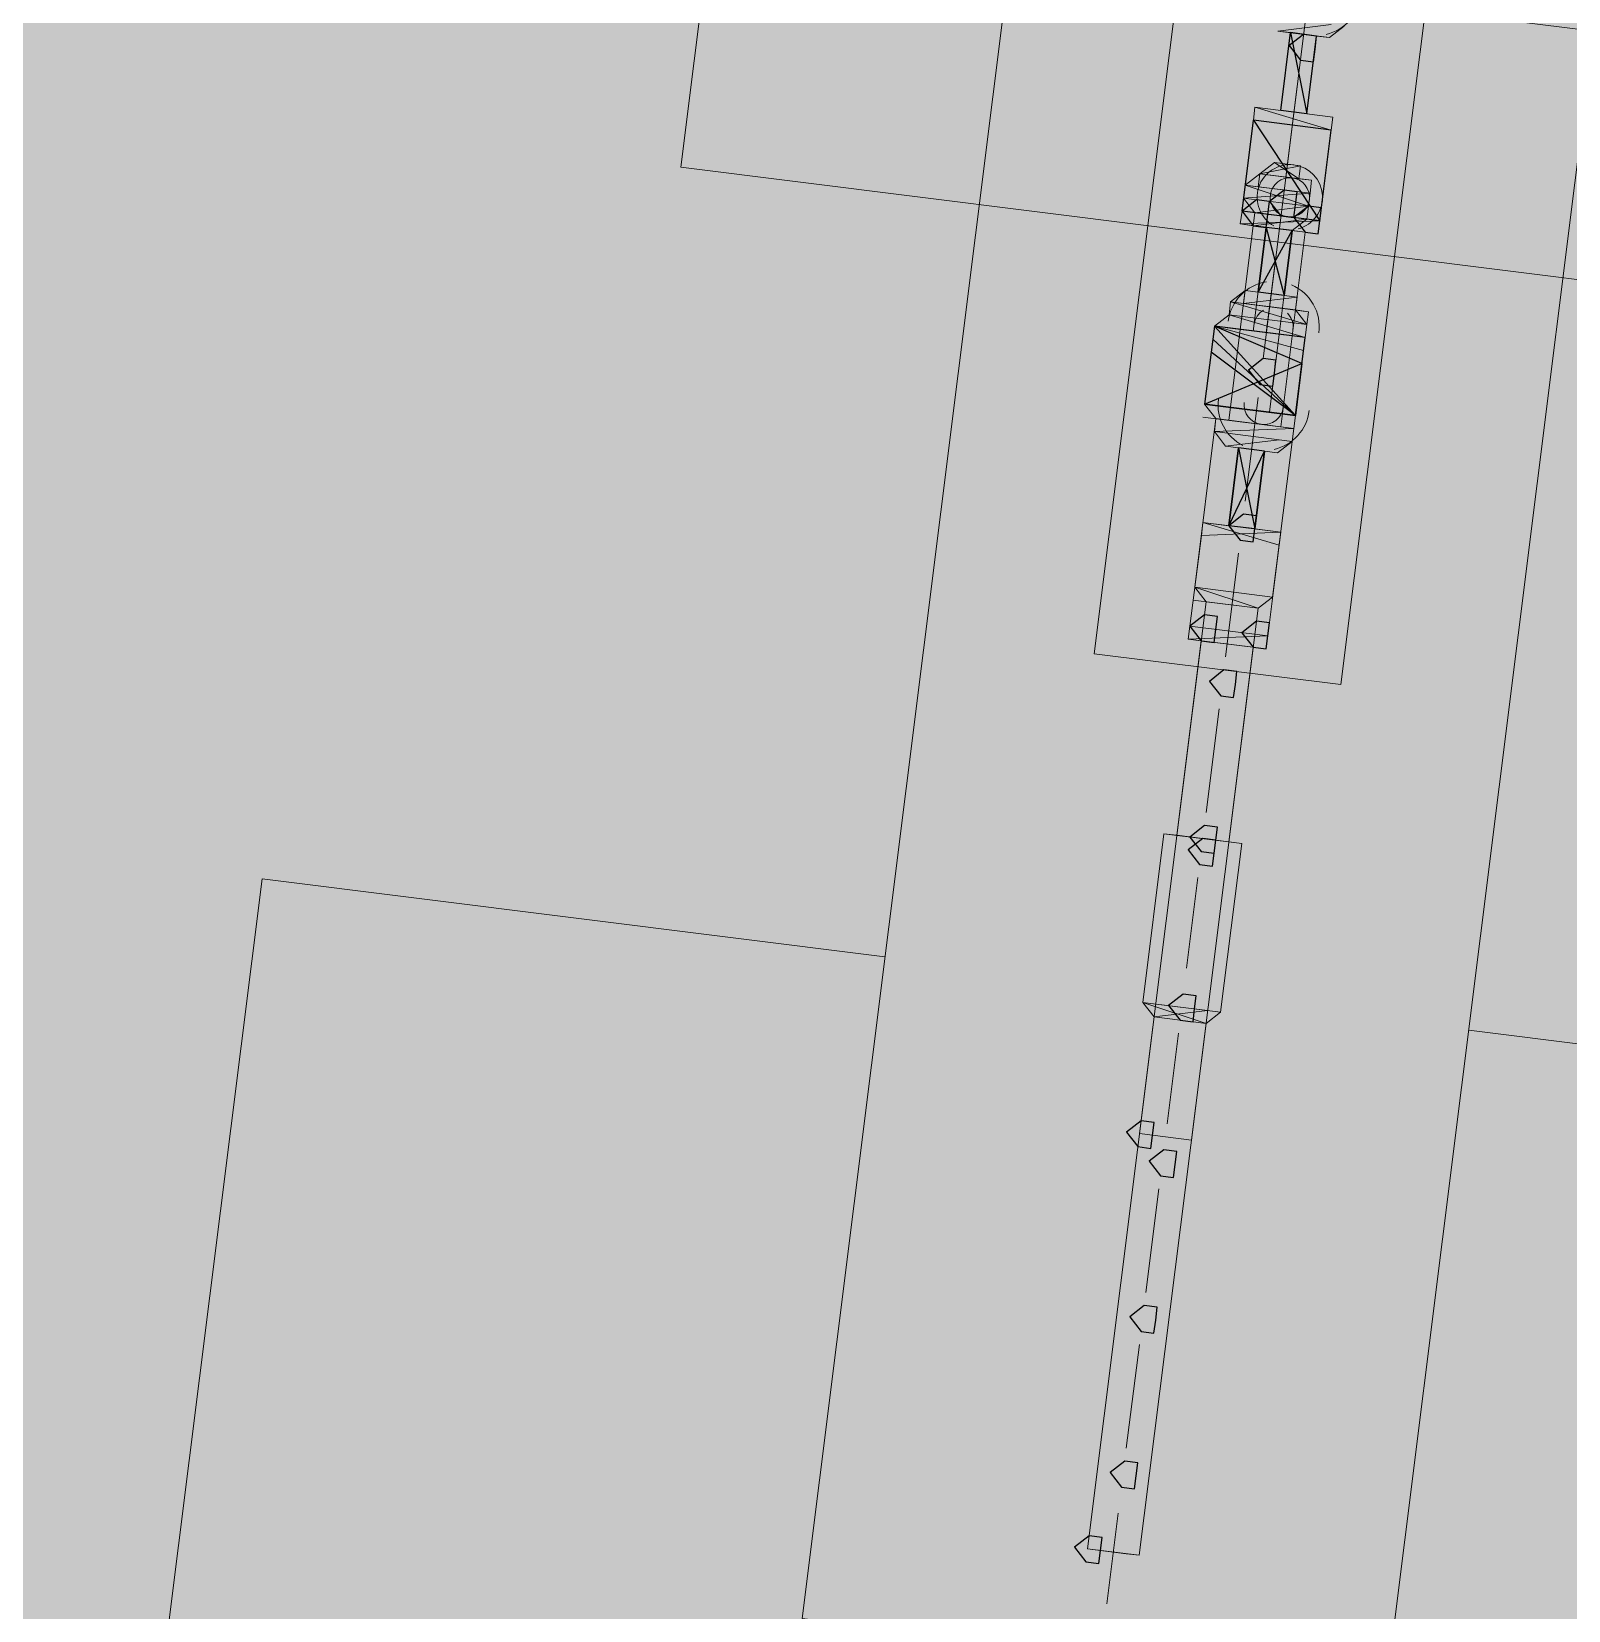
# Model space of a CAD drawing. Header units: metres. Extents: x -4 to 509425, y 7549 to 4732445.
# Drawn here: x 476005.801 to 476006.797, y 4719778.124 to 4719779.146 of the extents above; entities that cross this region are included whole.
import ezdxf

# ---------------------------------------------------------------- set-up
doc = ezdxf.new("R2010")
doc.units = ezdxf.units.M
doc.header["$LTSCALE"] = 0.01
doc.header["$MEASUREMENT"] = 0
doc.layers.get('0').update_dxf_attribs({"lineweight": 0})
doc.layers.add('_SUBESTACIÓN', color=1, linetype='Continuous')
doc.layers.add('SUBESTACION LA VID', color=253, linetype='Continuous')

# ---------------------------------------------------------------- blocks, each defined once
blk = doc.blocks.new('A$Cfff6051d')
at = {"layer": 'SUBESTACION LA VID', "transparency": 33554687}
h = blk.add_hatch(color=256, dxfattribs=at)
h.dxf.hatch_style = 2
h.paths.add_polyline_path([(476006.6325, 4719779.135), (476006.6335, 4719779.1434), (476006.6251, 4719779.1445), (476006.6157, 4719779.1372), (476006.623, 4719779.1277), (476006.6314, 4719779.1266)])
h = blk.add_hatch(color=256, dxfattribs=at)
h.dxf.hatch_style = 2
h.paths.add_polyline_path([(476006.6325, 4719779.135), (476006.6335, 4719779.1434), (476006.6251, 4719779.1445), (476006.6157, 4719779.1372), (476006.623, 4719779.1277), (476006.6314, 4719779.1266)])
h = blk.add_hatch(color=256, dxfattribs=at)
h.dxf.hatch_style = 2
h.paths.add_polyline_path([(476006.6325, 4719779.135), (476006.6335, 4719779.1434), (476006.6251, 4719779.1445), (476006.6157, 4719779.1372), (476006.623, 4719779.1277), (476006.6314, 4719779.1266)])
h = blk.add_hatch(color=256, dxfattribs=at)
h.dxf.hatch_style = 2
h.paths.add_polyline_path([(476006.602, 4719779.0279), (476006.603, 4719779.0363), (476006.5946, 4719779.0374), (476006.5852, 4719779.0301), (476006.5925, 4719779.0206), (476006.6009, 4719779.0195)])
h = blk.add_hatch(color=256, dxfattribs=at)
h.dxf.hatch_style = 2
h.paths.add_polyline_path([(476006.6198, 4719779.0342), (476006.6209, 4719779.0426), (476006.6125, 4719779.0437), (476006.603, 4719779.0363), (476006.6104, 4719779.0269), (476006.6188, 4719779.0258)])
h = blk.add_hatch(color=256, dxfattribs=at)
h.dxf.hatch_style = 2
h.paths.add_polyline_path([(476006.6198, 4719779.0342), (476006.6209, 4719779.0426), (476006.6125, 4719779.0437), (476006.603, 4719779.0363), (476006.6104, 4719779.0269), (476006.6188, 4719779.0258)])
h = blk.add_hatch(color=256, dxfattribs=at)
h.dxf.hatch_style = 2
h.paths.add_polyline_path([(476006.6198, 4719779.0342), (476006.6209, 4719779.0426), (476006.6125, 4719779.0437), (476006.603, 4719779.0363), (476006.6104, 4719779.0269), (476006.6188, 4719779.0258)])
h = blk.add_hatch(color=256, dxfattribs=at)
h.dxf.hatch_style = 2
h.paths.add_polyline_path([(476006.6356, 4719779.0237), (476006.6366, 4719779.0321), (476006.6282, 4719779.0332), (476006.6188, 4719779.0258), (476006.6261, 4719779.0164), (476006.6345, 4719779.0153)])
h = blk.add_hatch(color=256, dxfattribs=at)
h.dxf.hatch_style = 2
h.paths.add_polyline_path([(476006.6062, 4719778.925), (476006.6072, 4719778.9334), (476006.5988, 4719778.9345), (476006.5894, 4719778.9271), (476006.5967, 4719778.9177), (476006.6051, 4719778.9166)])
h = blk.add_hatch(color=256, dxfattribs=at)
h.dxf.hatch_style = 2
h.paths.add_polyline_path([(476006.5935, 4719778.8242), (476006.5946, 4719778.8326), (476006.5862, 4719778.8337), (476006.5767, 4719778.8263), (476006.5841, 4719778.8169), (476006.5925, 4719778.8158)])
h = blk.add_hatch(color=256, dxfattribs=at)
h.dxf.hatch_style = 2
h.paths.add_polyline_path([(476006.5683, 4719778.7591), (476006.5693, 4719778.7675), (476006.5609, 4719778.7686), (476006.5515, 4719778.7612), (476006.5588, 4719778.7518), (476006.5672, 4719778.7507)])
h = blk.add_hatch(color=256, dxfattribs=at)
h.dxf.hatch_style = 2
h.paths.add_polyline_path([(476006.5683, 4719778.7591), (476006.5693, 4719778.7675), (476006.5609, 4719778.7686), (476006.5515, 4719778.7612), (476006.5588, 4719778.7518), (476006.5672, 4719778.7507)])
h = blk.add_hatch(color=256, dxfattribs=at)
h.dxf.hatch_style = 2
h.paths.add_polyline_path([(476006.6019, 4719778.7549), (476006.6029, 4719778.7633), (476006.5945, 4719778.7644), (476006.5851, 4719778.757), (476006.5924, 4719778.7476), (476006.6008, 4719778.7465)])
h = blk.add_hatch(color=256, dxfattribs=at)
h.dxf.hatch_style = 2
h.paths.add_polyline_path([(476006.6019, 4719778.7549), (476006.6029, 4719778.7633), (476006.5945, 4719778.7644), (476006.5851, 4719778.757), (476006.5924, 4719778.7476), (476006.6008, 4719778.7465)])
h = blk.add_hatch(color=256, dxfattribs=at)
h.dxf.hatch_style = 2
h.paths.add_polyline_path([(476006.5809, 4719778.7234), (476006.5819, 4719778.7318), (476006.5735, 4719778.7329), (476006.5641, 4719778.7255), (476006.5714, 4719778.7161), (476006.5798, 4719778.715)])
h = blk.add_hatch(color=256, dxfattribs=at)
h.dxf.hatch_style = 2
h.paths.add_polyline_path([(476006.5682, 4719778.6226), (476006.5693, 4719778.631), (476006.5609, 4719778.6321), (476006.5514, 4719778.6247), (476006.5588, 4719778.6153), (476006.5672, 4719778.6142)])
h = blk.add_hatch(color=256, dxfattribs=at)
h.dxf.hatch_style = 2
h.paths.add_polyline_path([(476006.5672, 4719778.6142), (476006.5682, 4719778.6226), (476006.5598, 4719778.6237), (476006.5504, 4719778.6163), (476006.5577, 4719778.6069), (476006.5661, 4719778.6058)])
h = blk.add_hatch(color=256, dxfattribs=at)
h.dxf.hatch_style = 2
h.paths.add_polyline_path([(476006.5545, 4719778.5134), (476006.5556, 4719778.5218), (476006.5472, 4719778.5229), (476006.5377, 4719778.5155), (476006.5451, 4719778.5061), (476006.5535, 4719778.505)])
h = blk.add_hatch(color=256, dxfattribs=at)
h.dxf.hatch_style = 2
h.paths.add_polyline_path([(476006.5272, 4719778.4315), (476006.5283, 4719778.4399), (476006.5199, 4719778.441), (476006.5104, 4719778.4336), (476006.5178, 4719778.4242), (476006.5262, 4719778.4231)])
h = blk.add_hatch(color=256, dxfattribs=at)
h.dxf.hatch_style = 2
h.paths.add_polyline_path([(476006.5419, 4719778.4126), (476006.543, 4719778.421), (476006.5346, 4719778.4221), (476006.5251, 4719778.4147), (476006.5325, 4719778.4053), (476006.5409, 4719778.4042)])
h = blk.add_hatch(color=256, dxfattribs=at)
h.dxf.hatch_style = 2
h.paths.add_polyline_path([(476006.5293, 4719778.3118), (476006.5303, 4719778.3202), (476006.5219, 4719778.3213), (476006.5125, 4719778.3139), (476006.5198, 4719778.3045), (476006.5282, 4719778.3034)])
h = blk.add_hatch(color=256, dxfattribs=at)
h.dxf.hatch_style = 2
h.paths.add_polyline_path([(476006.5166, 4719778.211), (476006.5177, 4719778.2194), (476006.5093, 4719778.2205), (476006.4998, 4719778.2131), (476006.5072, 4719778.2037), (476006.5156, 4719778.2026)])
h = blk.add_hatch(color=256, dxfattribs=at)
h.dxf.hatch_style = 2
h.paths.add_polyline_path([(476006.4935, 4719778.1627), (476006.4946, 4719778.1711), (476006.4862, 4719778.1722), (476006.4767, 4719778.1648), (476006.4841, 4719778.1554), (476006.4925, 4719778.1543)])
h = blk.add_hatch(color=256, dxfattribs=at)
h.dxf.hatch_style = 2
h.paths.add_polyline_path([(476006.4935, 4719778.1627), (476006.4946, 4719778.1711), (476006.4862, 4719778.1722), (476006.4767, 4719778.1648), (476006.4841, 4719778.1554), (476006.4925, 4719778.1543)])
at = {"layer": 'SUBESTACION LA VID', "lineweight": 15}
for p, q in [((476006.6083, 4719779.0101), (476006.7663, 4719780.2701)), ((476006.6167, 4719779.1456), (476006.6104, 4719779.0952)), ((476006.6335, 4719779.1434), (476006.6272, 4719779.093)), ((476006.6209, 4719779.1109), (476006.6135, 4719779.0521)), ((476006.6209, 4719779.1109), (476006.6135, 4719779.0521)), ((476006.6209, 4719779.1109), (476006.6135, 4719779.0521)), ((476006.5926, 4719779.0889), (476006.5852, 4719779.0301)), ((476006.601, 4719779.0878), (476006.601, 4719779.0878)), ((476006.602, 4719779.0962), (476006.6356, 4719779.092)), ((476006.6346, 4719779.0836), (476006.6346, 4719779.0836)), ((476006.643, 4719779.0825), (476006.6356, 4719779.0237)), ((476006.5925, 4719779.0206), (476006.5767, 4719778.8946)), ((476006.5925, 4719779.0206), (476006.6261, 4719779.0164)), ((476006.6009, 4719779.0195), (476006.5925, 4719778.9523)), ((476006.6009, 4719779.0195), (476006.5925, 4719778.9523)), ((476006.6177, 4719779.0174), (476006.6093, 4719778.9502)), ((476006.6177, 4719779.0174), (476006.6093, 4719778.9502)), ((476006.6261, 4719779.0164), (476006.6103, 4719778.8904)), ((476006.6083, 4719779.0101), (476006.5988, 4719778.9345)), ((476006.6083, 4719779.0101), (476006.5988, 4719778.9345)), ((476006.6083, 4719779.0101), (476006.6009, 4719778.9513)), ((476006.5673, 4719778.9555), (476006.561, 4719778.9051)), ((476006.5673, 4719778.9555), (476006.561, 4719778.9051)), ((476006.5841, 4719778.9534), (476006.5778, 4719778.903)), ((476006.5841, 4719778.9534), (476006.5778, 4719778.903)), ((476006.6009, 4719778.9513), (476006.6009, 4719778.9513)), ((476006.6009, 4719778.9513), (476006.6009, 4719778.9513)), ((476006.6093, 4719778.9502), (476006.603, 4719778.8998)), ((476006.6093, 4719778.9502), (476006.603, 4719778.8998)), ((476006.6261, 4719778.9481), (476006.6198, 4719778.8977)), ((476006.6261, 4719778.9481), (476006.6198, 4719778.8977)), ((476006.5956, 4719778.9093), (476006.5872, 4719778.8421)), ((476006.6187, 4719778.8893), (476006.605, 4719778.7801)), ((476006.583, 4719778.8767), (476006.5767, 4719778.8263)), ((476006.583, 4719778.8767), (476006.5767, 4719778.8263)), ((476006.5998, 4719778.8746), (476006.5935, 4719778.8242)), ((476006.5998, 4719778.8746), (476006.5935, 4719778.8242)), ((476006.5683, 4719778.8274), (476006.6019, 4719778.8232)), ((476006.6019, 4719778.8232), (476006.5683, 4719778.8274)), ((476006.5589, 4719778.82), (476006.5515, 4719778.7612)), ((476006.5589, 4719778.82), (476006.5515, 4719778.7612)), ((476006.5673, 4719778.819), (476006.5673, 4719778.819)), ((476006.5673, 4719778.819), (476006.5673, 4719778.819)), ((476006.6009, 4719778.8148), (476006.6009, 4719778.8148)), ((476006.6009, 4719778.8148), (476006.6009, 4719778.8148)), ((476006.6093, 4719778.8137), (476006.6019, 4719778.7549)), ((476006.6093, 4719778.8137), (476006.6019, 4719778.7549)), ((476006.583, 4719778.8085), (476006.5746, 4719778.7413)), ((476006.5546, 4719778.7864), (476006.605, 4719778.7801)), ((476006.562, 4719778.777), (476006.5188, 4719778.4326)), ((476006.5956, 4719778.7728), (476006.5524, 4719778.4284)), ((476006.5588, 4719778.7518), (476006.543, 4719778.6258)), ((476006.5588, 4719778.7518), (476006.543, 4719778.6258)), ((476006.5588, 4719778.7518), (476006.5924, 4719778.7476)), ((476006.5924, 4719778.7476), (476006.5588, 4719778.7518)), ((476006.5924, 4719778.7476), (476006.5766, 4719778.6216)), ((476006.5924, 4719778.7476), (476006.5766, 4719778.6216)), ((476006.5704, 4719778.7077), (476006.5619, 4719778.6405)), ((476006.5346, 4719778.6268), (476006.5209, 4719778.5176)), ((476006.585, 4719778.6205), (476006.5713, 4719778.5113)), ((476006.5567, 4719778.5985), (476006.5493, 4719778.5397)), ((476006.5209, 4719778.5176), (476006.5713, 4719778.5113)), ((476006.5713, 4719778.5113), (476006.5209, 4719778.5176)), ((476006.5283, 4719778.5082), (476006.4851, 4719778.1638)), ((476006.5283, 4719778.5082), (476006.4851, 4719778.1638)), ((476006.5619, 4719778.504), (476006.5187, 4719778.1596)), ((476006.5619, 4719778.504), (476006.5187, 4719778.1596)), ((476006.544, 4719778.4977), (476006.5367, 4719778.4389)), ((476006.5314, 4719778.3969), (476006.523, 4719778.3297)), ((476006.5188, 4719778.2961), (476006.5103, 4719778.2289)), ((476006.5051, 4719778.1869), (476006.4977, 4719778.1281))]:
    blk.add_line(p, q, dxfattribs=at)
at = {"layer": 'SUBESTACION LA VID', "lineweight": 0}
for p, q in [((476006.5957, 4719779.0458), (476006.6293, 4719779.0416)), ((476006.624, 4719778.9313), (476006.5673, 4719778.9555)), ((476006.6187, 4719778.8893), (476006.5683, 4719778.8957)), ((476006.6103, 4719778.8904), (476006.5767, 4719778.8946)), ((476006.6093, 4719778.882), (476006.5746, 4719778.8778)), ((476006.585, 4719778.6205), (476006.5346, 4719778.6268)), ((476006.5346, 4719778.6268), (476006.585, 4719778.6205)), ((476006.5766, 4719778.6216), (476006.543, 4719778.6258)), ((476006.543, 4719778.6258), (476006.5766, 4719778.6216)), ((476006.5713, 4719778.5113), (476006.5209, 4719778.5176)), ((476006.5629, 4719778.5124), (476006.5283, 4719778.5082))]:
    blk.add_line(p, q, dxfattribs=at)
at = {"layer": 'SUBESTACION LA VID', "lineweight": 15}
for points in [[(476007.0821, 4719779.7271), (476006.9863, 4719778.9627), (476006.2219, 4719779.0585), (476006.3177, 4719779.823), (476007.0821, 4719779.7271)], [(476007.0821, 4719779.7271), (476006.9863, 4719778.9627), (476006.2219, 4719779.0585), (476006.3177, 4719779.823), (476007.0821, 4719779.7271)], [(476006.5524, 4719778.4284), (476006.5188, 4719778.4326), (476006.562, 4719778.777), (476006.5546, 4719778.7864), (476006.5683, 4719778.8957), (476006.5767, 4719778.8946), (476006.5925, 4719779.0206), (476006.5841, 4719779.0217), (476006.5852, 4719779.0301), (476006.5926, 4719779.0889), (476006.5936, 4719779.0973), (476006.602, 4719779.0962), (476006.6104, 4719779.0952), (476006.6167, 4719779.1456), (476006.6083, 4719779.1466)], [(476006.6514, 4719779.1497), (476006.6419, 4719779.1424), (476006.6335, 4719779.1434), (476006.6272, 4719779.093), (476006.6356, 4719779.092), (476006.644, 4719779.0909), (476006.643, 4719779.0825), (476006.6356, 4719779.0237), (476006.6345, 4719779.0153), (476006.6261, 4719779.0164), (476006.6103, 4719778.8904), (476006.6187, 4719778.8893), (476006.605, 4719778.7801), (476006.5956, 4719778.7728), (476006.5524, 4719778.4284)], [(476006.7176, 4719779.2694), (476006.6491, 4719778.7234), (476006.4895, 4719778.7434), (476006.558, 4719779.2894)], [(476006.7039, 4719779.1602), (476006.8131, 4719779.1465), (476006.6783, 4719778.0713), (476006.3003, 4719778.1187), (476006.4351, 4719779.1939), (476006.5443, 4719779.1802)], [(476006.5187, 4719778.1596), (476006.4851, 4719778.1638), (476006.5283, 4719778.5082), (476006.5209, 4719778.5176), (476006.5346, 4719778.6268), (476006.543, 4719778.6258), (476006.5588, 4719778.7518), (476006.5504, 4719778.7528), (476006.5515, 4719778.7612), (476006.5589, 4719778.82), (476006.5599, 4719778.8284), (476006.5683, 4719778.8274), (476006.5767, 4719778.8263), (476006.583, 4719778.8767), (476006.5746, 4719778.8778), (476006.5673, 4719778.8873), (476006.5683, 4719778.8957), (476006.561, 4719778.9051), (476006.5673, 4719778.9555), (476006.5768, 4719778.9629), (476006.5778, 4719778.9713), (476006.5873, 4719778.9786), (476006.5957, 4719778.9775), (476006.6009, 4719779.0195), (476006.5925, 4719779.0206), (476006.5936, 4719779.029), (476006.5862, 4719779.0385), (476006.5873, 4719779.0469), (476006.5967, 4719779.0542), (476006.6062, 4719779.0615), (476006.6146, 4719779.0605), (476006.623, 4719779.0594), (476006.6219, 4719779.051), (476006.6303, 4719779.05), (476006.6293, 4719779.0416), (476006.6282, 4719779.0332), (476006.6272, 4719779.0248), (476006.6177, 4719779.0174), (476006.6125, 4719778.9754), (476006.6209, 4719778.9744), (476006.6198, 4719778.966), (476006.6282, 4719778.9649), (476006.6272, 4719778.9565), (476006.6261, 4719778.9481), (476006.6251, 4719778.9397), (476006.624, 4719778.9313), (476006.6198, 4719778.8977), (476006.6187, 4719778.8893), (476006.6177, 4719778.8809), (476006.6082, 4719778.8736), (476006.5998, 4719778.8746), (476006.5935, 4719778.8242), (476006.6019, 4719778.8232), (476006.6103, 4719778.8221), (476006.6093, 4719778.8137), (476006.6019, 4719778.7549), (476006.6008, 4719778.7465), (476006.5924, 4719778.7476), (476006.5766, 4719778.6216), (476006.585, 4719778.6205), (476006.5713, 4719778.5113), (476006.5619, 4719778.504), (476006.5187, 4719778.1596)], [(476006.4851, 4719778.1638), (476006.5187, 4719778.1596), (476006.5619, 4719778.504), (476006.5713, 4719778.5113), (476006.585, 4719778.6205), (476006.5766, 4719778.6216), (476006.5924, 4719778.7476), (476006.6008, 4719778.7465), (476006.6019, 4719778.7549), (476006.6093, 4719778.8137), (476006.6103, 4719778.8221), (476006.6019, 4719778.8232), (476006.5935, 4719778.8242), (476006.5998, 4719778.8746), (476006.6082, 4719778.8736), (476006.6177, 4719778.8809), (476006.6187, 4719778.8893), (476006.6198, 4719778.8977), (476006.6261, 4719778.9481), (476006.6272, 4719778.9565), (476006.6198, 4719778.966), (476006.6209, 4719778.9744), (476006.6125, 4719778.9754), (476006.6177, 4719779.0174), (476006.6272, 4719779.0248), (476006.6282, 4719779.0332), (476006.6293, 4719779.0416), (476006.6303, 4719779.05), (476006.6219, 4719779.051), (476006.623, 4719779.0594), (476006.6146, 4719779.0605), (476006.6062, 4719779.0615), (476006.5967, 4719779.0542), (476006.5957, 4719779.0458), (476006.5873, 4719779.0469), (476006.5862, 4719779.0385), (476006.5936, 4719779.029), (476006.5925, 4719779.0206), (476006.6009, 4719779.0195), (476006.5957, 4719778.9775), (476006.5873, 4719778.9786), (476006.5862, 4719778.9702), (476006.5778, 4719778.9713), (476006.5768, 4719778.9629), (476006.5673, 4719778.9555), (476006.5663, 4719778.9471), (476006.5652, 4719778.9387), (476006.561, 4719778.9051), (476006.5683, 4719778.8957), (476006.5673, 4719778.8873), (476006.5746, 4719778.8778), (476006.583, 4719778.8767), (476006.5767, 4719778.8263), (476006.5683, 4719778.8274), (476006.5599, 4719778.8284), (476006.5589, 4719778.82), (476006.5515, 4719778.7612), (476006.5504, 4719778.7528), (476006.5588, 4719778.7518), (476006.543, 4719778.6258), (476006.5346, 4719778.6268), (476006.5209, 4719778.5176), (476006.5283, 4719778.5082), (476006.4851, 4719778.1638)], [(476006.6187, 4719778.8893), (476006.5683, 4719778.8957), (476006.5546, 4719778.7864)], [(476006.5683, 4719778.8957), (476006.5767, 4719778.8946), (476006.6103, 4719778.8904), (476006.6187, 4719778.8893)], [(476006.5546, 4719778.7864), (476006.562, 4719778.777), (476006.5956, 4719778.7728), (476006.605, 4719778.7801)], [(476006.585, 4719778.6205), (476006.5346, 4719778.6268), (476006.5209, 4719778.5176)], [(476006.5346, 4719778.6268), (476006.543, 4719778.6258), (476006.5766, 4719778.6216), (476006.585, 4719778.6205)], [(476006.5346, 4719778.6268), (476006.585, 4719778.6205), (476006.5713, 4719778.5113)], [(476006.585, 4719778.6205), (476006.5766, 4719778.6216), (476006.543, 4719778.6258), (476006.5346, 4719778.6268)], [(476006.732, 4719778.4997), (476007.1436, 4719778.4481), (476007.0625, 4719777.8013), (476005.8697, 4719777.9508), (476005.9508, 4719778.5976), (476006.354, 4719778.5471)], [(476006.5209, 4719778.5176), (476006.5283, 4719778.5082), (476006.5619, 4719778.504), (476006.5713, 4719778.5113)], [(476006.5713, 4719778.5113), (476006.5619, 4719778.504), (476006.5283, 4719778.5082), (476006.5209, 4719778.5176)], [(476006.5188, 4719778.4326), (476006.544, 4719778.4294), (476006.5524, 4719778.4284)], [(476006.4851, 4719778.1638), (476006.5103, 4719778.1606), (476006.5187, 4719778.1596)], [(476006.5187, 4719778.1596), (476006.5103, 4719778.1606), (476006.4851, 4719778.1638)]]:
    blk.add_lwpolyline(points, dxfattribs=at)
at = {"layer": 'SUBESTACION LA VID', "lineweight": 0}
for points in [[(476006.643, 4719779.1508), (476006.6083, 4719779.1466), (476006.6419, 4719779.1424), (476006.6083, 4719779.1466), (476006.6419, 4719779.1424), (476006.6083, 4719779.1466), (476006.6335, 4719779.1434)], [(476006.5936, 4719779.0973), (476006.643, 4719779.0825), (476006.5926, 4719779.0889)], [(476006.6356, 4719779.092), (476006.602, 4719779.0962), (476006.6356, 4719779.092), (476006.5936, 4719779.0973), (476006.6356, 4719779.092), (476006.5936, 4719779.0973), (476006.6356, 4719779.092), (476006.5936, 4719779.0973), (476006.644, 4719779.0909)], [(476006.6272, 4719779.093), (476006.602, 4719779.0962), (476006.6272, 4719779.093)], [(476006.6219, 4719779.051), (476006.5967, 4719779.0542), (476006.623, 4719779.0594), (476006.5967, 4719779.0542)], [(476006.6146, 4719779.0605), (476006.6062, 4719779.0615), (476006.6146, 4719779.0605)], [(476006.623, 4719779.0594), (476006.6062, 4719779.0615), (476006.623, 4719779.0594)], [(476006.6219, 4719779.051), (476006.6062, 4719779.0615), (476006.6219, 4719779.051)], [(476006.6062, 4719779.0615), (476006.623, 4719779.0594), (476006.6062, 4719779.0615), (476006.6146, 4719779.0605), (476006.6062, 4719779.0615)], [(476006.5957, 4719779.0458), (476006.6293, 4719779.0416), (476006.5873, 4719779.0469), (476006.6293, 4719779.0416), (476006.5873, 4719779.0469), (476006.6282, 4719779.0332), (476006.5862, 4719779.0385), (476006.6282, 4719779.0332), (476006.5862, 4719779.0385), (476006.6282, 4719779.0332), (476006.5862, 4719779.0385)], [(476006.5862, 4719779.0385), (476006.6293, 4719779.0416), (476006.5873, 4719779.0469), (476006.6293, 4719779.0416), (476006.5873, 4719779.0469)], [(476006.6303, 4719779.05), (476006.5967, 4719779.0542), (476006.6303, 4719779.05), (476006.5967, 4719779.0542), (476006.6303, 4719779.05), (476006.5967, 4719779.0542), (476006.6303, 4719779.05)], [(476006.5967, 4719779.0542), (476006.6303, 4719779.05), (476006.5967, 4719779.0542), (476006.6303, 4719779.05), (476006.5967, 4719779.0542), (476006.6303, 4719779.05)], [(476006.5936, 4719779.029), (476006.6282, 4719779.0332), (476006.5862, 4719779.0385), (476006.6282, 4719779.0332), (476006.5862, 4719779.0385), (476006.6282, 4719779.0332)], [(476006.6261, 4719779.0164), (476006.5925, 4719779.0206), (476006.6272, 4719779.0248), (476006.5936, 4719779.029), (476006.6272, 4719779.0248), (476006.5936, 4719779.029), (476006.6272, 4719779.0248), (476006.5936, 4719779.029), (476006.6272, 4719779.0248)], [(476006.5936, 4719779.029), (476006.6272, 4719779.0248), (476006.5936, 4719779.029), (476006.6272, 4719779.0248), (476006.5936, 4719779.029), (476006.6272, 4719779.0248), (476006.5936, 4719779.029)], [(476006.5841, 4719779.0217), (476006.6356, 4719779.0237), (476006.5841, 4719779.0217), (476006.6345, 4719779.0153), (476006.5841, 4719779.0217), (476006.6345, 4719779.0153)], [(476006.5841, 4719779.0217), (476006.6261, 4719779.0164), (476006.5841, 4719779.0217), (476006.6261, 4719779.0164), (476006.5841, 4719779.0217), (476006.6261, 4719779.0164), (476006.5841, 4719779.0217)], [(476006.6272, 4719779.0248), (476006.5925, 4719779.0206), (476006.6261, 4719779.0164)], [(476006.5925, 4719779.0206), (476006.6177, 4719779.0174), (476006.6009, 4719779.0195), (476006.6177, 4719779.0174), (476006.6009, 4719779.0195)], [(476006.6177, 4719779.0174), (476006.6009, 4719779.0195), (476006.6177, 4719779.0174), (476006.5925, 4719779.0206), (476006.6177, 4719779.0174)], [(476006.5957, 4719778.9775), (476006.6209, 4719778.9744), (476006.5873, 4719778.9786), (476006.6209, 4719778.9744), (476006.5862, 4719778.9702)], [(476006.5873, 4719778.9786), (476006.6209, 4719778.9744), (476006.5873, 4719778.9786), (476006.6125, 4719778.9754), (476006.5957, 4719778.9775), (476006.6125, 4719778.9754)], [(476006.6125, 4719778.9754), (476006.5957, 4719778.9775), (476006.6125, 4719778.9754)], [(476006.5757, 4719778.9545), (476006.6261, 4719778.9481), (476006.5768, 4719778.9629), (476006.6272, 4719778.9565), (476006.5768, 4719778.9629), (476006.6272, 4719778.9565), (476006.5778, 4719778.9713), (476006.6282, 4719778.9649)], [(476006.6198, 4719778.966), (476006.5778, 4719778.9713), (476006.6282, 4719778.9649), (476006.5778, 4719778.9713)], [(476006.5862, 4719778.9702), (476006.6198, 4719778.966), (476006.5862, 4719778.9702)], [(476006.5768, 4719778.9629), (476006.6261, 4719778.9481), (476006.5673, 4719778.9555), (476006.6261, 4719778.9481)], [(476006.6251, 4719778.9397), (476006.5673, 4719778.9555), (476006.6251, 4719778.9397)], [(476006.5673, 4719778.9555), (476006.6261, 4719778.9481), (476006.5673, 4719778.9555)], [(476006.6272, 4719778.9565), (476006.5768, 4719778.9629), (476006.6272, 4719778.9565), (476006.5768, 4719778.9629), (476006.6272, 4719778.9565)], [(476006.5652, 4719778.9387), (476006.6198, 4719778.8977), (476006.5663, 4719778.9471), (476006.6198, 4719778.8977)], [(476006.561, 4719778.9051), (476006.6198, 4719778.8977), (476006.561, 4719778.9051)], [(476006.6198, 4719778.8977), (476006.561, 4719778.9051), (476006.6198, 4719778.8977)], [(476006.5599, 4719778.8967), (476006.6187, 4719778.8893), (476006.5683, 4719778.8957), (476006.6187, 4719778.8893), (476006.5683, 4719778.8957)], [(476006.6177, 4719778.8809), (476006.5673, 4719778.8873), (476006.6177, 4719778.8809), (476006.5673, 4719778.8873), (476006.6187, 4719778.8893), (476006.5683, 4719778.8957), (476006.6187, 4719778.8893), (476006.5683, 4719778.8957), (476006.6187, 4719778.8893)], [(476006.6187, 4719778.8893), (476006.5673, 4719778.8873), (476006.6177, 4719778.8809), (476006.5673, 4719778.8873), (476006.6177, 4719778.8809)], [(476006.6093, 4719778.882), (476006.5746, 4719778.8778), (476006.6082, 4719778.8736), (476006.5746, 4719778.8778), (476006.6082, 4719778.8736), (476006.5746, 4719778.8778), (476006.5998, 4719778.8746)], [(476006.583, 4719778.8767), (476006.5998, 4719778.8746), (476006.5746, 4719778.8778), (476006.6082, 4719778.8736), (476006.5746, 4719778.8778), (476006.6082, 4719778.8736)], [(476006.5589, 4719778.82), (476006.6103, 4719778.8221), (476006.5599, 4719778.8284), (476006.6103, 4719778.8221)], [(476006.6019, 4719778.8232), (476006.5683, 4719778.8274), (476006.6019, 4719778.8232), (476006.5599, 4719778.8284), (476006.6019, 4719778.8232), (476006.5599, 4719778.8284), (476006.6019, 4719778.8232), (476006.5599, 4719778.8284), (476006.6103, 4719778.8221), (476006.5599, 4719778.8284), (476006.6093, 4719778.8137)], [(476006.5599, 4719778.8284), (476006.6019, 4719778.8232), (476006.5599, 4719778.8284), (476006.6019, 4719778.8232), (476006.5599, 4719778.8284)], [(476006.5935, 4719778.8242), (476006.5683, 4719778.8274), (476006.5935, 4719778.8242)], [(476006.5683, 4719778.8274), (476006.6019, 4719778.8232), (476006.5683, 4719778.8274), (476006.6019, 4719778.8232)], [(476006.5935, 4719778.8242), (476006.5683, 4719778.8274), (476006.5767, 4719778.8263)], [(476006.5546, 4719778.7864), (476006.5956, 4719778.7728), (476006.5536, 4719778.778)], [(476006.5504, 4719778.7528), (476006.6019, 4719778.7549), (476006.5515, 4719778.7612), (476006.6019, 4719778.7549)], [(476006.5515, 4719778.7612), (476006.6019, 4719778.7549), (476006.5515, 4719778.7612), (476006.6019, 4719778.7549)], [(476006.5504, 4719778.7528), (476006.6008, 4719778.7465), (476006.5504, 4719778.7528), (476006.5924, 4719778.7476), (476006.5504, 4719778.7528), (476006.5924, 4719778.7476), (476006.5504, 4719778.7528), (476006.5924, 4719778.7476), (476006.5504, 4719778.7528)], [(476006.5924, 4719778.7476), (476006.5588, 4719778.7518), (476006.5924, 4719778.7476), (476006.5504, 4719778.7528), (476006.5924, 4719778.7476), (476006.5504, 4719778.7528), (476006.6008, 4719778.7465), (476006.5504, 4719778.7528), (476006.6008, 4719778.7465)], [(476006.5629, 4719778.5124), (476006.5209, 4719778.5176), (476006.5619, 4719778.504)]]:
    blk.add_lwpolyline(points, dxfattribs=at)
at = {"layer": 'SUBESTACION LA VID'}
for points in [[(476006.6325, 4719779.135), (476006.6335, 4719779.1434), (476006.6251, 4719779.1445), (476006.6157, 4719779.1372), (476006.623, 4719779.1277), (476006.6314, 4719779.1266)], [(476006.6325, 4719779.135), (476006.6335, 4719779.1434), (476006.6251, 4719779.1445), (476006.6157, 4719779.1372), (476006.623, 4719779.1277), (476006.6314, 4719779.1266)], [(476006.6325, 4719779.135), (476006.6335, 4719779.1434), (476006.6251, 4719779.1445), (476006.6157, 4719779.1372), (476006.623, 4719779.1277), (476006.6314, 4719779.1266)], [(476006.602, 4719779.0279), (476006.603, 4719779.0363), (476006.5946, 4719779.0374), (476006.5852, 4719779.0301), (476006.5925, 4719779.0206), (476006.6009, 4719779.0195)], [(476006.6198, 4719779.0342), (476006.6209, 4719779.0426), (476006.6125, 4719779.0437), (476006.603, 4719779.0363), (476006.6104, 4719779.0269), (476006.6188, 4719779.0258)], [(476006.6198, 4719779.0342), (476006.6209, 4719779.0426), (476006.6125, 4719779.0437), (476006.603, 4719779.0363), (476006.6104, 4719779.0269), (476006.6188, 4719779.0258)], [(476006.6198, 4719779.0342), (476006.6209, 4719779.0426), (476006.6125, 4719779.0437), (476006.603, 4719779.0363), (476006.6104, 4719779.0269), (476006.6188, 4719779.0258)], [(476006.6356, 4719779.0237), (476006.6366, 4719779.0321), (476006.6282, 4719779.0332), (476006.6188, 4719779.0258), (476006.6261, 4719779.0164), (476006.6345, 4719779.0153)], [(476006.6261, 4719778.9481), (476006.5673, 4719778.9555), (476006.6198, 4719778.8977)], [(476006.5652, 4719778.9387), (476006.561, 4719778.9051), (476006.6198, 4719778.8977)], [(476006.6062, 4719778.925), (476006.6072, 4719778.9334), (476006.5988, 4719778.9345), (476006.5894, 4719778.9271), (476006.5967, 4719778.9177), (476006.6051, 4719778.9166)], [(476006.5935, 4719778.8242), (476006.5946, 4719778.8326), (476006.5862, 4719778.8337), (476006.5767, 4719778.8263), (476006.5841, 4719778.8169), (476006.5925, 4719778.8158)], [(476006.5683, 4719778.7591), (476006.5693, 4719778.7675), (476006.5609, 4719778.7686), (476006.5515, 4719778.7612), (476006.5588, 4719778.7518), (476006.5672, 4719778.7507)], [(476006.5683, 4719778.7591), (476006.5693, 4719778.7675), (476006.5609, 4719778.7686), (476006.5515, 4719778.7612), (476006.5588, 4719778.7518), (476006.5672, 4719778.7507)], [(476006.6019, 4719778.7549), (476006.6029, 4719778.7633), (476006.5945, 4719778.7644), (476006.5851, 4719778.757), (476006.5924, 4719778.7476), (476006.6008, 4719778.7465)], [(476006.6019, 4719778.7549), (476006.6029, 4719778.7633), (476006.5945, 4719778.7644), (476006.5851, 4719778.757), (476006.5924, 4719778.7476), (476006.6008, 4719778.7465)], [(476006.5809, 4719778.7234), (476006.5819, 4719778.7318), (476006.5735, 4719778.7329), (476006.5641, 4719778.7255), (476006.5714, 4719778.7161), (476006.5798, 4719778.715)], [(476006.5682, 4719778.6226), (476006.5693, 4719778.631), (476006.5609, 4719778.6321), (476006.5514, 4719778.6247), (476006.5588, 4719778.6153), (476006.5672, 4719778.6142)], [(476006.5672, 4719778.6142), (476006.5682, 4719778.6226), (476006.5598, 4719778.6237), (476006.5504, 4719778.6163), (476006.5577, 4719778.6069), (476006.5661, 4719778.6058)], [(476006.5545, 4719778.5134), (476006.5556, 4719778.5218), (476006.5472, 4719778.5229), (476006.5377, 4719778.5155), (476006.5451, 4719778.5061), (476006.5535, 4719778.505)], [(476006.5272, 4719778.4315), (476006.5283, 4719778.4399), (476006.5199, 4719778.441), (476006.5104, 4719778.4336), (476006.5178, 4719778.4242), (476006.5262, 4719778.4231)], [(476006.5419, 4719778.4126), (476006.543, 4719778.421), (476006.5346, 4719778.4221), (476006.5251, 4719778.4147), (476006.5325, 4719778.4053), (476006.5409, 4719778.4042)], [(476006.5293, 4719778.3118), (476006.5303, 4719778.3202), (476006.5219, 4719778.3213), (476006.5125, 4719778.3139), (476006.5198, 4719778.3045), (476006.5282, 4719778.3034)], [(476006.5166, 4719778.211), (476006.5177, 4719778.2194), (476006.5093, 4719778.2205), (476006.4998, 4719778.2131), (476006.5072, 4719778.2037), (476006.5156, 4719778.2026)], [(476006.4935, 4719778.1627), (476006.4946, 4719778.1711), (476006.4862, 4719778.1722), (476006.4767, 4719778.1648), (476006.4841, 4719778.1554), (476006.4925, 4719778.1543)], [(476006.4935, 4719778.1627), (476006.4946, 4719778.1711), (476006.4862, 4719778.1722), (476006.4767, 4719778.1648), (476006.4841, 4719778.1554), (476006.4925, 4719778.1543)]]:
    blk.add_lwpolyline(points, close=True, dxfattribs=at)
at = {"layer": 'SUBESTACION LA VID', "lineweight": 0}
for points in [[(476006.6325, 4719779.135), (476006.6335, 4719779.1434), (476006.6251, 4719779.1445), (476006.6157, 4719779.1372), (476006.623, 4719779.1277), (476006.6314, 4719779.1266)], [(476006.6325, 4719779.135), (476006.6335, 4719779.1434), (476006.6251, 4719779.1445), (476006.6157, 4719779.1372), (476006.623, 4719779.1277), (476006.6314, 4719779.1266)], [(476006.6325, 4719779.135), (476006.6335, 4719779.1434), (476006.6251, 4719779.1445), (476006.6157, 4719779.1372), (476006.623, 4719779.1277), (476006.6314, 4719779.1266)], [(476006.602, 4719779.0279), (476006.603, 4719779.0363), (476006.5946, 4719779.0374), (476006.5852, 4719779.0301), (476006.5925, 4719779.0206), (476006.6009, 4719779.0195)], [(476006.6198, 4719779.0342), (476006.6209, 4719779.0426), (476006.6125, 4719779.0437), (476006.603, 4719779.0363), (476006.6104, 4719779.0269), (476006.6188, 4719779.0258)], [(476006.6198, 4719779.0342), (476006.6209, 4719779.0426), (476006.6125, 4719779.0437), (476006.603, 4719779.0363), (476006.6104, 4719779.0269), (476006.6188, 4719779.0258)], [(476006.6198, 4719779.0342), (476006.6209, 4719779.0426), (476006.6125, 4719779.0437), (476006.603, 4719779.0363), (476006.6104, 4719779.0269), (476006.6188, 4719779.0258)], [(476006.6356, 4719779.0237), (476006.6366, 4719779.0321), (476006.6282, 4719779.0332), (476006.6188, 4719779.0258), (476006.6261, 4719779.0164), (476006.6345, 4719779.0153)], [(476006.6261, 4719778.9481), (476006.5673, 4719778.9555), (476006.6198, 4719778.8977)], [(476006.5652, 4719778.9387), (476006.561, 4719778.9051), (476006.6198, 4719778.8977)], [(476006.6062, 4719778.925), (476006.6072, 4719778.9334), (476006.5988, 4719778.9345), (476006.5894, 4719778.9271), (476006.5967, 4719778.9177), (476006.6051, 4719778.9166)], [(476006.5935, 4719778.8242), (476006.5946, 4719778.8326), (476006.5862, 4719778.8337), (476006.5767, 4719778.8263), (476006.5841, 4719778.8169), (476006.5925, 4719778.8158)], [(476006.5683, 4719778.7591), (476006.5693, 4719778.7675), (476006.5609, 4719778.7686), (476006.5515, 4719778.7612), (476006.5588, 4719778.7518), (476006.5672, 4719778.7507)], [(476006.5683, 4719778.7591), (476006.5693, 4719778.7675), (476006.5609, 4719778.7686), (476006.5515, 4719778.7612), (476006.5588, 4719778.7518), (476006.5672, 4719778.7507)], [(476006.6019, 4719778.7549), (476006.6029, 4719778.7633), (476006.5945, 4719778.7644), (476006.5851, 4719778.757), (476006.5924, 4719778.7476), (476006.6008, 4719778.7465)], [(476006.6019, 4719778.7549), (476006.6029, 4719778.7633), (476006.5945, 4719778.7644), (476006.5851, 4719778.757), (476006.5924, 4719778.7476), (476006.6008, 4719778.7465)], [(476006.5809, 4719778.7234), (476006.5819, 4719778.7318), (476006.5735, 4719778.7329), (476006.5641, 4719778.7255), (476006.5714, 4719778.7161), (476006.5798, 4719778.715)], [(476006.5682, 4719778.6226), (476006.5693, 4719778.631), (476006.5609, 4719778.6321), (476006.5514, 4719778.6247), (476006.5588, 4719778.6153), (476006.5672, 4719778.6142)], [(476006.5672, 4719778.6142), (476006.5682, 4719778.6226), (476006.5598, 4719778.6237), (476006.5504, 4719778.6163), (476006.5577, 4719778.6069), (476006.5661, 4719778.6058)], [(476006.5545, 4719778.5134), (476006.5556, 4719778.5218), (476006.5472, 4719778.5229), (476006.5377, 4719778.5155), (476006.5451, 4719778.5061), (476006.5535, 4719778.505)], [(476006.5272, 4719778.4315), (476006.5283, 4719778.4399), (476006.5199, 4719778.441), (476006.5104, 4719778.4336), (476006.5178, 4719778.4242), (476006.5262, 4719778.4231)], [(476006.5419, 4719778.4126), (476006.543, 4719778.421), (476006.5346, 4719778.4221), (476006.5251, 4719778.4147), (476006.5325, 4719778.4053), (476006.5409, 4719778.4042)], [(476006.5293, 4719778.3118), (476006.5303, 4719778.3202), (476006.5219, 4719778.3213), (476006.5125, 4719778.3139), (476006.5198, 4719778.3045), (476006.5282, 4719778.3034)], [(476006.5166, 4719778.211), (476006.5177, 4719778.2194), (476006.5093, 4719778.2205), (476006.4998, 4719778.2131), (476006.5072, 4719778.2037), (476006.5156, 4719778.2026)], [(476006.4935, 4719778.1627), (476006.4946, 4719778.1711), (476006.4862, 4719778.1722), (476006.4767, 4719778.1648), (476006.4841, 4719778.1554), (476006.4925, 4719778.1543)], [(476006.4935, 4719778.1627), (476006.4946, 4719778.1711), (476006.4862, 4719778.1722), (476006.4767, 4719778.1648), (476006.4841, 4719778.1554), (476006.4925, 4719778.1543)]]:
    blk.add_lwpolyline(points, close=True, dxfattribs=at)
at = {"layer": 'SUBESTACION LA VID', "lineweight": 15}
for points in [[(476006.6397, 4719779.1445), (476006.6518, 4719779.1473), (476006.6609, 4719779.1574), (476006.6624, 4719779.1697)], [(476006.6011, 4719778.9842), (476006.588, 4719778.9822), (476006.5779, 4719778.9718), (476006.5762, 4719778.9587)], [(476006.6011, 4719778.9842), (476006.588, 4719778.9822), (476006.5779, 4719778.9718), (476006.5762, 4719778.9587)], [(476006.635, 4719778.9513), (476006.6367, 4719778.9644), (476006.6294, 4719778.977), (476006.6173, 4719778.9822)], [(476006.635, 4719778.9513), (476006.6367, 4719778.9644), (476006.6294, 4719778.977), (476006.6173, 4719778.9822)], [(476006.5991, 4719778.9659), (476006.5958, 4719778.9639), (476006.5935, 4719778.9604), (476006.593, 4719778.9565)], [(476006.5991, 4719778.9659), (476006.5958, 4719778.9639), (476006.5935, 4719778.9604), (476006.593, 4719778.9565)], [(476006.6182, 4719778.9534), (476006.6187, 4719778.9573), (476006.6174, 4719778.9612), (476006.6146, 4719778.9639)], [(476006.6182, 4719778.9534), (476006.6187, 4719778.9573), (476006.6174, 4719778.9612), (476006.6146, 4719778.9639)], [(476006.5699, 4719778.9082), (476006.5684, 4719778.8959), (476006.5747, 4719778.8839), (476006.5857, 4719778.8782)], [(476006.5699, 4719778.9082), (476006.5684, 4719778.8959), (476006.5747, 4719778.8839), (476006.5857, 4719778.8782)], [(476006.606, 4719778.8757), (476006.6181, 4719778.8785), (476006.6272, 4719778.8885), (476006.6287, 4719778.9009)], [(476006.606, 4719778.8757), (476006.6181, 4719778.8785), (476006.6272, 4719778.8885), (476006.6287, 4719778.9009)]]:
    blk.add_open_spline(points, degree=3, dxfattribs=at)
at = {"layer": 'SUBESTACION LA VID'}
for points in [[(476006.6104, 4719779.0952), (476006.6104, 4719779.0952), (476006.6272, 4719779.093), (476006.6272, 4719779.093), (476006.6272, 4719779.093), (476006.6167, 4719779.1456), (476006.6167, 4719779.1456), (476006.6167, 4719779.1456), (476006.6104, 4719779.0952), (476006.6104, 4719779.0952)], [(476006.6272, 4719779.093), (476006.6272, 4719779.093), (476006.6167, 4719779.1456), (476006.6167, 4719779.1456), (476006.6167, 4719779.1456), (476006.6335, 4719779.1434), (476006.6335, 4719779.1434), (476006.6335, 4719779.1434), (476006.6272, 4719779.093), (476006.6272, 4719779.093)], [(476006.5852, 4719779.0301), (476006.5852, 4719779.0301), (476006.6356, 4719779.0237), (476006.6356, 4719779.0237), (476006.6356, 4719779.0237), (476006.5926, 4719779.0889), (476006.5926, 4719779.0889), (476006.5926, 4719779.0889), (476006.5852, 4719779.0301), (476006.5852, 4719779.0301)], [(476006.6356, 4719779.0237), (476006.6356, 4719779.0237), (476006.5926, 4719779.0889), (476006.5926, 4719779.0889), (476006.5926, 4719779.0889), (476006.643, 4719779.0825), (476006.643, 4719779.0825), (476006.643, 4719779.0825), (476006.6356, 4719779.0237), (476006.6356, 4719779.0237)], [(476006.6009, 4719779.0195), (476006.6009, 4719779.0195), (476006.6177, 4719779.0174), (476006.6177, 4719779.0174), (476006.6177, 4719779.0174), (476006.5957, 4719778.9775), (476006.5957, 4719778.9775), (476006.5957, 4719778.9775), (476006.6009, 4719779.0195), (476006.6009, 4719779.0195)], [(476006.5957, 4719778.9775), (476006.5957, 4719778.9775), (476006.6125, 4719778.9754), (476006.6125, 4719778.9754), (476006.6125, 4719778.9754), (476006.6009, 4719779.0195), (476006.6009, 4719779.0195), (476006.6009, 4719779.0195), (476006.5957, 4719778.9775), (476006.5957, 4719778.9775)], [(476006.6177, 4719779.0174), (476006.6177, 4719779.0174), (476006.5957, 4719778.9775), (476006.5957, 4719778.9775), (476006.5957, 4719778.9775), (476006.6125, 4719778.9754), (476006.6125, 4719778.9754), (476006.6125, 4719778.9754), (476006.6177, 4719779.0174), (476006.6177, 4719779.0174)], [(476006.6125, 4719778.9754), (476006.6125, 4719778.9754), (476006.6009, 4719779.0195), (476006.6009, 4719779.0195), (476006.6009, 4719779.0195), (476006.6177, 4719779.0174), (476006.6177, 4719779.0174), (476006.6177, 4719779.0174), (476006.6125, 4719778.9754), (476006.6125, 4719778.9754)], [(476006.5673, 4719778.9555), (476006.5673, 4719778.9555), (476006.624, 4719778.9313), (476006.624, 4719778.9313), (476006.624, 4719778.9313), (476006.561, 4719778.9051), (476006.561, 4719778.9051), (476006.561, 4719778.9051), (476006.5673, 4719778.9555), (476006.5673, 4719778.9555)], [(476006.624, 4719778.9313), (476006.624, 4719778.9313), (476006.561, 4719778.9051), (476006.561, 4719778.9051), (476006.561, 4719778.9051), (476006.6198, 4719778.8977), (476006.6198, 4719778.8977), (476006.6198, 4719778.8977), (476006.624, 4719778.9313), (476006.624, 4719778.9313)], [(476006.5767, 4719778.8263), (476006.5767, 4719778.8263), (476006.5935, 4719778.8242), (476006.5935, 4719778.8242), (476006.5935, 4719778.8242), (476006.583, 4719778.8767), (476006.583, 4719778.8767), (476006.583, 4719778.8767), (476006.5767, 4719778.8263), (476006.5767, 4719778.8263)], [(476006.583, 4719778.8767), (476006.583, 4719778.8767), (476006.5998, 4719778.8746), (476006.5998, 4719778.8746), (476006.5998, 4719778.8746), (476006.5767, 4719778.8263), (476006.5767, 4719778.8263), (476006.5767, 4719778.8263), (476006.583, 4719778.8767), (476006.583, 4719778.8767)], [(476006.5998, 4719778.8746), (476006.5998, 4719778.8746), (476006.5767, 4719778.8263), (476006.5767, 4719778.8263), (476006.5767, 4719778.8263), (476006.5935, 4719778.8242), (476006.5935, 4719778.8242), (476006.5935, 4719778.8242), (476006.5998, 4719778.8746), (476006.5998, 4719778.8746)], [(476006.5935, 4719778.8242), (476006.5935, 4719778.8242), (476006.583, 4719778.8767), (476006.583, 4719778.8767), (476006.583, 4719778.8767), (476006.5998, 4719778.8746), (476006.5998, 4719778.8746), (476006.5998, 4719778.8746), (476006.5935, 4719778.8242), (476006.5935, 4719778.8242)]]:
    blk.add_open_spline(points, degree=3, knots=[0, 0, 0, 0, 1, 1, 1, 2, 2, 2, 3, 3, 3, 3], dxfattribs=at)
at = {"layer": 'SUBESTACION LA VID', "lineweight": 0}
for points in [[(476006.6104, 4719779.0952), (476006.6104, 4719779.0952), (476006.6272, 4719779.093), (476006.6272, 4719779.093), (476006.6272, 4719779.093), (476006.6167, 4719779.1456), (476006.6167, 4719779.1456), (476006.6167, 4719779.1456), (476006.6104, 4719779.0952), (476006.6104, 4719779.0952)], [(476006.6272, 4719779.093), (476006.6272, 4719779.093), (476006.6167, 4719779.1456), (476006.6167, 4719779.1456), (476006.6167, 4719779.1456), (476006.6335, 4719779.1434), (476006.6335, 4719779.1434), (476006.6335, 4719779.1434), (476006.6272, 4719779.093), (476006.6272, 4719779.093)], [(476006.5852, 4719779.0301), (476006.5852, 4719779.0301), (476006.6356, 4719779.0237), (476006.6356, 4719779.0237), (476006.6356, 4719779.0237), (476006.5926, 4719779.0889), (476006.5926, 4719779.0889), (476006.5926, 4719779.0889), (476006.5852, 4719779.0301), (476006.5852, 4719779.0301)], [(476006.6356, 4719779.0237), (476006.6356, 4719779.0237), (476006.5926, 4719779.0889), (476006.5926, 4719779.0889), (476006.5926, 4719779.0889), (476006.643, 4719779.0825), (476006.643, 4719779.0825), (476006.643, 4719779.0825), (476006.6356, 4719779.0237), (476006.6356, 4719779.0237)], [(476006.6009, 4719779.0195), (476006.6009, 4719779.0195), (476006.6177, 4719779.0174), (476006.6177, 4719779.0174), (476006.6177, 4719779.0174), (476006.5957, 4719778.9775), (476006.5957, 4719778.9775), (476006.5957, 4719778.9775), (476006.6009, 4719779.0195), (476006.6009, 4719779.0195)], [(476006.5957, 4719778.9775), (476006.5957, 4719778.9775), (476006.6125, 4719778.9754), (476006.6125, 4719778.9754), (476006.6125, 4719778.9754), (476006.6009, 4719779.0195), (476006.6009, 4719779.0195), (476006.6009, 4719779.0195), (476006.5957, 4719778.9775), (476006.5957, 4719778.9775)], [(476006.6177, 4719779.0174), (476006.6177, 4719779.0174), (476006.5957, 4719778.9775), (476006.5957, 4719778.9775), (476006.5957, 4719778.9775), (476006.6125, 4719778.9754), (476006.6125, 4719778.9754), (476006.6125, 4719778.9754), (476006.6177, 4719779.0174), (476006.6177, 4719779.0174)], [(476006.6125, 4719778.9754), (476006.6125, 4719778.9754), (476006.6009, 4719779.0195), (476006.6009, 4719779.0195), (476006.6009, 4719779.0195), (476006.6177, 4719779.0174), (476006.6177, 4719779.0174), (476006.6177, 4719779.0174), (476006.6125, 4719778.9754), (476006.6125, 4719778.9754)], [(476006.5673, 4719778.9555), (476006.5673, 4719778.9555), (476006.624, 4719778.9313), (476006.624, 4719778.9313), (476006.624, 4719778.9313), (476006.561, 4719778.9051), (476006.561, 4719778.9051), (476006.561, 4719778.9051), (476006.5673, 4719778.9555), (476006.5673, 4719778.9555)], [(476006.624, 4719778.9313), (476006.624, 4719778.9313), (476006.561, 4719778.9051), (476006.561, 4719778.9051), (476006.561, 4719778.9051), (476006.6198, 4719778.8977), (476006.6198, 4719778.8977), (476006.6198, 4719778.8977), (476006.624, 4719778.9313), (476006.624, 4719778.9313)], [(476006.5767, 4719778.8263), (476006.5767, 4719778.8263), (476006.5935, 4719778.8242), (476006.5935, 4719778.8242), (476006.5935, 4719778.8242), (476006.583, 4719778.8767), (476006.583, 4719778.8767), (476006.583, 4719778.8767), (476006.5767, 4719778.8263), (476006.5767, 4719778.8263)], [(476006.583, 4719778.8767), (476006.583, 4719778.8767), (476006.5998, 4719778.8746), (476006.5998, 4719778.8746), (476006.5998, 4719778.8746), (476006.5767, 4719778.8263), (476006.5767, 4719778.8263), (476006.5767, 4719778.8263), (476006.583, 4719778.8767), (476006.583, 4719778.8767)], [(476006.5998, 4719778.8746), (476006.5998, 4719778.8746), (476006.5767, 4719778.8263), (476006.5767, 4719778.8263), (476006.5767, 4719778.8263), (476006.5935, 4719778.8242), (476006.5935, 4719778.8242), (476006.5935, 4719778.8242), (476006.5998, 4719778.8746), (476006.5998, 4719778.8746)], [(476006.5935, 4719778.8242), (476006.5935, 4719778.8242), (476006.583, 4719778.8767), (476006.583, 4719778.8767), (476006.583, 4719778.8767), (476006.5998, 4719778.8746), (476006.5998, 4719778.8746), (476006.5998, 4719778.8746), (476006.5935, 4719778.8242), (476006.5935, 4719778.8242)]]:
    blk.add_open_spline(points, degree=3, knots=[0, 0, 0, 0, 1, 1, 1, 2, 2, 2, 3, 3, 3, 3], dxfattribs=at)
at = {"layer": 'SUBESTACION LA VID', "lineweight": 15}
for points, knots in [([(476006.6215, 4719779.0185), (476006.6313, 4719779.0211), (476006.6379, 4719779.0302), (476006.6373, 4719779.0403), (476006.6366, 4719779.0505), (476006.6289, 4719779.0587), (476006.6188, 4719779.06), (476006.6087, 4719779.0612), (476006.5992, 4719779.0552), (476006.596, 4719779.0455), (476006.5929, 4719779.0359), (476006.597, 4719779.0254), (476006.6059, 4719779.0204)], [0, 0, 0, 0, 1, 1, 1, 2, 2, 2, 3, 3, 3, 4, 4, 4, 4]), ([(476006.6215, 4719779.0185), (476006.6313, 4719779.0211), (476006.638, 4719779.0302), (476006.6373, 4719779.0404), (476006.6366, 4719779.0505), (476006.6289, 4719779.0587), (476006.6188, 4719779.06), (476006.6087, 4719779.0612), (476006.5992, 4719779.0552), (476006.596, 4719779.0455), (476006.5929, 4719779.0359), (476006.597, 4719779.0254), (476006.6059, 4719779.0204)], [0, 0, 0, 0, 1, 1, 1, 2, 2, 2, 3, 3, 3, 4, 4, 4, 4]), ([(476006.6036, 4719779.0405), (476006.6027, 4719779.0336), (476006.6076, 4719779.0272), (476006.6146, 4719779.0264), (476006.6215, 4719779.0255), (476006.6279, 4719779.0304), (476006.6288, 4719779.0374), (476006.6296, 4719779.0443), (476006.6247, 4719779.0507), (476006.6177, 4719779.0516), (476006.6108, 4719779.0524), (476006.6044, 4719779.0475), (476006.6036, 4719779.0405)], [0, 0, 0, 0, 1, 1, 1, 2, 2, 2, 3, 3, 3, 4, 4, 4, 4]), ([(476006.6036, 4719779.0405), (476006.6027, 4719779.0336), (476006.6076, 4719779.0272), (476006.6146, 4719779.0264), (476006.6215, 4719779.0255), (476006.6279, 4719779.0304), (476006.6288, 4719779.0374), (476006.6296, 4719779.0443), (476006.6247, 4719779.0507), (476006.6177, 4719779.0516), (476006.6108, 4719779.0524), (476006.6044, 4719779.0475), (476006.6036, 4719779.0405)], [0, 0, 0, 0, 1, 1, 1, 2, 2, 2, 3, 3, 3, 4, 4, 4, 4]), ([(476006.6036, 4719779.0405), (476006.6027, 4719779.0336), (476006.6076, 4719779.0272), (476006.6146, 4719779.0264), (476006.6215, 4719779.0255), (476006.6279, 4719779.0304), (476006.6288, 4719779.0374), (476006.6296, 4719779.0443), (476006.6247, 4719779.0507), (476006.6177, 4719779.0516), (476006.6108, 4719779.0524), (476006.6044, 4719779.0475), (476006.6036, 4719779.0405)], [0, 0, 0, 0, 1, 1, 1, 2, 2, 2, 3, 3, 3, 4, 4, 4, 4]), ([(476006.6036, 4719779.0405), (476006.6027, 4719779.0336), (476006.6076, 4719779.0272), (476006.6146, 4719779.0264), (476006.6215, 4719779.0255), (476006.6279, 4719779.0304), (476006.6288, 4719779.0374), (476006.6296, 4719779.0443), (476006.6247, 4719779.0507), (476006.6177, 4719779.0516), (476006.6108, 4719779.0524), (476006.6044, 4719779.0475), (476006.6036, 4719779.0405)], [0, 0, 0, 0, 1, 1, 1, 2, 2, 2, 3, 3, 3, 4, 4, 4, 4]), ([(476006.5867, 4719778.9061), (476006.5858, 4719778.8992), (476006.5908, 4719778.8928), (476006.5977, 4719778.892), (476006.6047, 4719778.8911), (476006.611, 4719778.896), (476006.6119, 4719778.903)], [0, 0, 0, 0, 1, 1, 1, 2, 2, 2, 2]), ([(476006.5867, 4719778.9061), (476006.5858, 4719778.8992), (476006.5908, 4719778.8928), (476006.5977, 4719778.892), (476006.6047, 4719778.8911), (476006.611, 4719778.896), (476006.6119, 4719778.903)], [0, 0, 0, 0, 1, 1, 1, 2, 2, 2, 2])]:
    blk.add_open_spline(points, degree=3, knots=knots, dxfattribs=at)

msp = doc.modelspace()

# ---------------------------------------------------------------- hatches: boundary and pattern name
at = {"layer": '_SUBESTACIÓN', "transparency": 33554559}
h = msp.add_hatch(color=1, dxfattribs=at)
h.dxf.hatch_style = 1
h.paths.add_polyline_path([(475968.6399, 4719805.825), (476089.9386, 4719790.615), (476078.1686, 4719696.74), (475956.8686, 4719711.9502)])

# ---------------------------------------------------------------- block references
at = {"linetype": 'Continuous'}
msp.add_blockref('A$Cfff6051d', (0, 0), dxfattribs=at)

doc.saveas('drawing.dxf')
